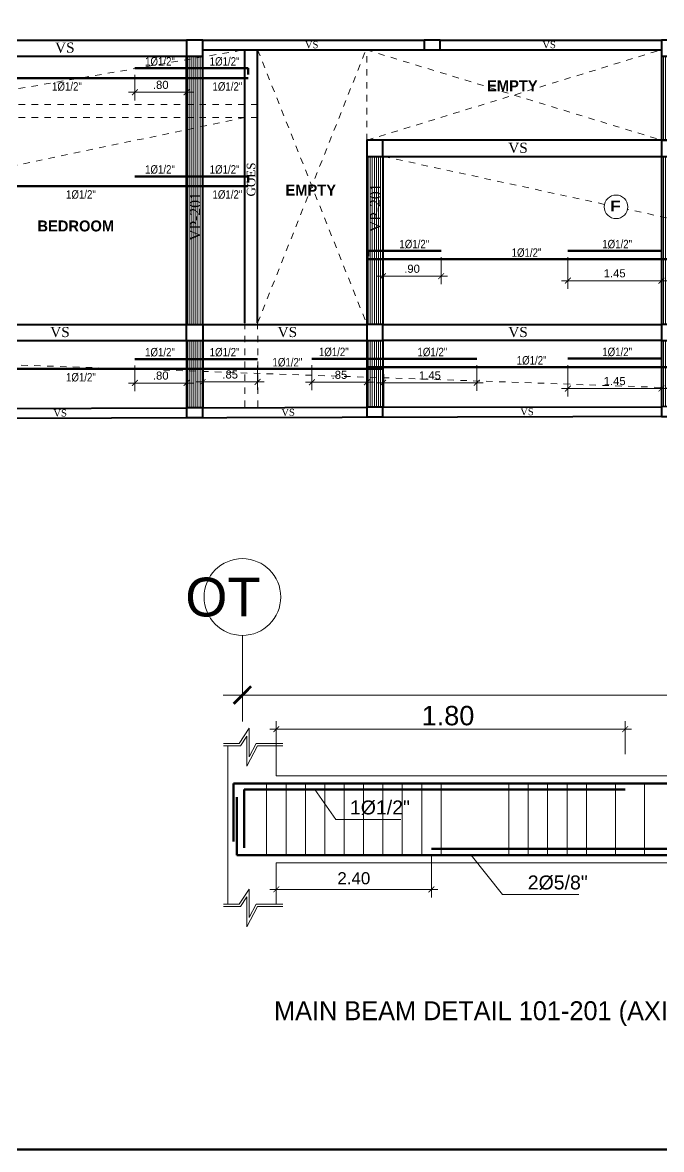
# Model space of a CAD drawing. Header units: millimetres. Extents: x 565 to 912, y 163 to 192.
# Drawn here: x 727.34 to 737.23, y 163.22 to 180.65 of the extents above; entities that cross this region are included whole.
import ezdxf

# ---------------------------------------------------------------- set-up
doc = ezdxf.new("R2010")
doc.units = ezdxf.units.MM
doc.header["$LTSCALE"] = 0.0125
doc.linetypes.add('DASHED2', pattern=[9.525, 6.35, -3.175])
for name, color, linetype, lineweight in [('ACERO', 150, 'Continuous', 60), ('COLUMNAS', 162, 'Continuous', 40), ('COTAS', 9, 'Continuous', 9), ('cotas_v', 130, 'Continuous', 20), ('lineas claras', 4, 'Continuous', 20), ('MARKO', 186, 'Continuous', 80), ('MURO ALTO', 40, 'Continuous', 70), ('proy', 254, 'Continuous', 0), ('PROYECCCIONES', 9, 'DASHED2', 9), ('TEXTO', 6, 'Continuous', 15), ('VIGAS', 121, 'Continuous', 40)]:
    doc.layers.add(name, color=color, linetype=linetype, lineweight=lineweight)
doc.layers.add('DETALLES', color=1, linetype='Continuous')
doc.styles.add('ARIAL', font='arial.ttf')
doc.styles.add('NOMBRE-2', font='arial.ttf')
doc.styles.add('op', font='romab___.ttf')
doc.styles.add('TEXTO', font='stylu.ttf')
doc.dimstyles.new('PLANTA', dxfattribs={"dimtxt": 0.125, "dimasz": 0.09, "dimexe": 0.125, "dimexo": 0.1, "dimgap": 0.05, "dimtad": 1, "dimzin": 4, "dimdsep": 46, "dimtxsty": 'NOMBRE-2', "dimblk1": 'ARCHTICK', "dimblk2": 'ARCHTICK', "dimsah": 1, "dimcen": 0, "dimdle": 0.1, "dimclrd": 1, "dimclre": 1, "dimclrt": 256, "dimadec": 0, "dimazin": 0, "dimtfac": 1, "dimtmove": 1, "dimatfit": 3, "dimldrblk": 'ARCHTICK', "dimfxl": 0, "dimtolj": 1, "dimtzin": 0, "dimlwd": 0, "dimlwe": 0, "dimarcsym": 0})

# ---------------------------------------------------------------- blocks, each defined once
blk = doc.blocks.new('_ARCHTICK')
at = {"color": 0, "linetype": 'ByBlock', "const_width": 0.15}
blk.add_lwpolyline([(-0.5, -0.5), (0.5, 0.5)], dxfattribs=at)
blk = doc.blocks.new('*D337')
at = {"layer": 'COTAS', "color": 1, "lineweight": 0, "transparency": 16777216}
for p, q in [((735.783, 177.022), (735.783, 176.534)), ((737.232, 177.025), (737.232, 176.534)), ((735.683, 176.659), (737.332, 176.659))]:
    blk.add_line(p, q, dxfattribs=at)
at = {"layer": 'Defpoints', "color": 0, "transparency": 16777216}
for p in [(735.783, 177.122), (737.232, 177.125), (737.232, 176.659)]:
    blk.add_point(p, dxfattribs=at)
at = {"layer": 'COTAS', "color": 1, "lineweight": 0, "transparency": 16777216, "xscale": 0.09, "yscale": 0.09, "zscale": 0.09, "rotation": 180}
blk.add_blockref('_ARCHTICK', (735.783, 176.659), dxfattribs=at)
at = {"layer": 'COTAS', "color": 1, "lineweight": 0, "transparency": 16777216, "xscale": 0.09, "yscale": 0.09, "zscale": 0.09}
blk.add_blockref('_ARCHTICK', (737.232, 176.659), dxfattribs=at)
at = {"layer": 'COTAS', "transparency": 16777216, "insert": (736.507, 176.772), "char_height": 0.125, "attachment_point": 5, "style": 'NOMBRE-2'}
blk.add_mtext('\\A1;1.45', dxfattribs=at)
blk = doc.blocks.new('*D339')
at = {"layer": 'COTAS', "color": 1, "lineweight": 0, "transparency": 16777216}
for p, q in [((732.921, 177.022), (732.921, 176.604)), ((733.821, 177.022), (733.821, 176.604)), ((732.821, 176.729), (733.921, 176.729))]:
    blk.add_line(p, q, dxfattribs=at)
at = {"layer": 'Defpoints', "color": 0, "transparency": 16777216}
for p in [(732.921, 177.122), (733.821, 177.122), (733.821, 176.729)]:
    blk.add_point(p, dxfattribs=at)
at = {"layer": 'COTAS', "color": 1, "lineweight": 0, "transparency": 16777216, "xscale": 0.09, "yscale": 0.09, "zscale": 0.09, "rotation": 180}
blk.add_blockref('_ARCHTICK', (732.921, 176.729), dxfattribs=at)
at = {"layer": 'COTAS', "color": 1, "lineweight": 0, "transparency": 16777216, "xscale": 0.09, "yscale": 0.09, "zscale": 0.09}
blk.add_blockref('_ARCHTICK', (733.821, 176.729), dxfattribs=at)
at = {"layer": 'COTAS', "transparency": 16777216, "insert": (733.371, 176.843), "char_height": 0.125, "attachment_point": 5, "style": 'NOMBRE-2'}
blk.add_mtext('\\A1;.90', dxfattribs=at)
blk = doc.blocks.new('*D263')
at = {"layer": 'COTAS', "color": 1, "lineweight": 0, "transparency": 16777216}
for p, q in [((729.081, 175.346), (729.081, 174.951)), ((729.881, 175.346), (729.881, 174.951)), ((728.981, 175.076), (729.981, 175.076))]:
    blk.add_line(p, q, dxfattribs=at)
at = {"layer": 'Defpoints', "color": 0, "transparency": 16777216}
for p in [(729.081, 175.446), (729.881, 175.446), (729.881, 175.076)]:
    blk.add_point(p, dxfattribs=at)
at = {"layer": 'COTAS', "color": 1, "lineweight": 0, "transparency": 16777216, "xscale": 0.09, "yscale": 0.09, "zscale": 0.09, "rotation": 180}
blk.add_blockref('_ARCHTICK', (729.081, 175.076), dxfattribs=at)
at = {"layer": 'COTAS', "color": 1, "lineweight": 0, "transparency": 16777216, "xscale": 0.09, "yscale": 0.09, "zscale": 0.09}
blk.add_blockref('_ARCHTICK', (729.881, 175.076), dxfattribs=at)
at = {"layer": 'COTAS', "transparency": 16777216, "insert": (729.481, 175.19), "char_height": 0.125, "attachment_point": 5, "style": 'NOMBRE-2'}
blk.add_mtext('\\A1;.80', dxfattribs=at)
blk = doc.blocks.new('*D264')
at = {"layer": 'COTAS', "color": 1, "lineweight": 0, "transparency": 16777216}
for p, q in [((730.131, 175.346), (730.131, 174.968)), ((730.981, 175.346), (730.981, 174.968)), ((730.031, 175.093), (731.081, 175.093))]:
    blk.add_line(p, q, dxfattribs=at)
at = {"layer": 'Defpoints', "color": 0, "transparency": 16777216}
for p in [(730.131, 175.446), (730.981, 175.446), (730.981, 175.093)]:
    blk.add_point(p, dxfattribs=at)
at = {"layer": 'COTAS', "color": 1, "lineweight": 0, "transparency": 16777216, "xscale": 0.09, "yscale": 0.09, "zscale": 0.09, "rotation": 180}
blk.add_blockref('_ARCHTICK', (730.131, 175.093), dxfattribs=at)
at = {"layer": 'COTAS', "color": 1, "lineweight": 0, "transparency": 16777216, "xscale": 0.09, "yscale": 0.09, "zscale": 0.09}
blk.add_blockref('_ARCHTICK', (730.981, 175.093), dxfattribs=at)
at = {"layer": 'COTAS', "transparency": 16777216, "insert": (730.556, 175.207), "char_height": 0.125, "attachment_point": 5, "style": 'NOMBRE-2'}
blk.add_mtext('\\A1;.85', dxfattribs=at)
blk = doc.blocks.new('*D265')
at = {"layer": 'COTAS', "color": 1, "lineweight": 0, "transparency": 16777216}
for p, q in [((731.822, 175.351), (731.822, 174.963)), ((732.672, 175.353), (732.672, 174.963)), ((731.722, 175.088), (732.772, 175.088))]:
    blk.add_line(p, q, dxfattribs=at)
at = {"layer": 'Defpoints', "color": 0, "transparency": 16777216}
for p in [(731.822, 175.451), (732.672, 175.453), (732.672, 175.088)]:
    blk.add_point(p, dxfattribs=at)
at = {"layer": 'COTAS', "color": 1, "lineweight": 0, "transparency": 16777216, "xscale": 0.09, "yscale": 0.09, "zscale": 0.09, "rotation": 180}
blk.add_blockref('_ARCHTICK', (731.822, 175.088), dxfattribs=at)
at = {"layer": 'COTAS', "color": 1, "lineweight": 0, "transparency": 16777216, "xscale": 0.09, "yscale": 0.09, "zscale": 0.09}
blk.add_blockref('_ARCHTICK', (732.672, 175.088), dxfattribs=at)
at = {"layer": 'COTAS', "transparency": 16777216, "insert": (732.247, 175.202), "char_height": 0.125, "attachment_point": 5, "style": 'NOMBRE-2'}
blk.add_mtext('\\A1;.85', dxfattribs=at)
blk = doc.blocks.new('*D266')
at = {"layer": 'COTAS', "color": 1, "lineweight": 0, "transparency": 16777216}
for p, q in [((732.922, 175.352), (732.922, 174.954)), ((734.372, 175.352), (734.372, 174.954)), ((732.822, 175.079), (734.472, 175.079))]:
    blk.add_line(p, q, dxfattribs=at)
at = {"layer": 'Defpoints', "color": 0, "transparency": 16777216}
for p in [(732.922, 175.452), (734.372, 175.452), (734.372, 175.079)]:
    blk.add_point(p, dxfattribs=at)
at = {"layer": 'COTAS', "color": 1, "lineweight": 0, "transparency": 16777216, "xscale": 0.09, "yscale": 0.09, "zscale": 0.09, "rotation": 180}
blk.add_blockref('_ARCHTICK', (732.922, 175.079), dxfattribs=at)
at = {"layer": 'COTAS', "color": 1, "lineweight": 0, "transparency": 16777216, "xscale": 0.09, "yscale": 0.09, "zscale": 0.09}
blk.add_blockref('_ARCHTICK', (734.372, 175.079), dxfattribs=at)
at = {"layer": 'COTAS', "transparency": 16777216, "insert": (733.647, 175.193), "char_height": 0.125, "attachment_point": 5, "style": 'NOMBRE-2'}
blk.add_mtext('\\A1;1.45', dxfattribs=at)
blk = doc.blocks.new('*D267')
at = {"layer": 'COTAS', "color": 1, "lineweight": 0, "transparency": 16777216}
for p, q in [((735.783, 175.354), (735.783, 174.866)), ((737.232, 175.358), (737.232, 174.866)), ((735.683, 174.991), (737.332, 174.991))]:
    blk.add_line(p, q, dxfattribs=at)
at = {"layer": 'Defpoints', "color": 0, "transparency": 16777216}
for p in [(735.783, 175.454), (737.232, 175.458), (737.232, 174.991)]:
    blk.add_point(p, dxfattribs=at)
at = {"layer": 'COTAS', "color": 1, "lineweight": 0, "transparency": 16777216, "xscale": 0.09, "yscale": 0.09, "zscale": 0.09, "rotation": 180}
blk.add_blockref('_ARCHTICK', (735.783, 174.991), dxfattribs=at)
at = {"layer": 'COTAS', "color": 1, "lineweight": 0, "transparency": 16777216, "xscale": 0.09, "yscale": 0.09, "zscale": 0.09}
blk.add_blockref('_ARCHTICK', (737.232, 174.991), dxfattribs=at)
at = {"layer": 'COTAS', "transparency": 16777216, "insert": (736.507, 175.105), "char_height": 0.125, "attachment_point": 5, "style": 'NOMBRE-2'}
blk.add_mtext('\\A1;1.45', dxfattribs=at)
blk = doc.blocks.new('*D272')
at = {"layer": 'COTAS', "color": 1, "lineweight": 0, "transparency": 16777216}
for p, q in [((729.081, 179.844), (729.081, 179.449)), ((729.881, 179.844), (729.881, 179.449)), ((728.981, 179.574), (729.981, 179.574))]:
    blk.add_line(p, q, dxfattribs=at)
at = {"layer": 'Defpoints', "color": 0, "transparency": 16777216}
for p in [(729.081, 179.944), (729.881, 179.944), (729.881, 179.574)]:
    blk.add_point(p, dxfattribs=at)
at = {"layer": 'COTAS', "color": 1, "lineweight": 0, "transparency": 16777216, "xscale": 0.09, "yscale": 0.09, "zscale": 0.09, "rotation": 180}
blk.add_blockref('_ARCHTICK', (729.081, 179.574), dxfattribs=at)
at = {"layer": 'COTAS', "color": 1, "lineweight": 0, "transparency": 16777216, "xscale": 0.09, "yscale": 0.09, "zscale": 0.09}
blk.add_blockref('_ARCHTICK', (729.881, 179.574), dxfattribs=at)
at = {"layer": 'COTAS', "transparency": 16777216, "insert": (729.481, 179.688), "char_height": 0.125, "attachment_point": 5, "style": 'NOMBRE-2'}
blk.add_mtext('\\A1;.80', dxfattribs=at)

msp = doc.modelspace()

# ---------------------------------------------------------------- hatches: boundary and pattern name
at = {"layer": 'proy'}
h = msp.add_hatch(dxfattribs=at)
h.set_pattern_fill('LINE', color=256, scale=0.01, angle=90, style=0)
h.set_pattern_definition([(90, (21.27016, 2.200372), (-0.03175, 2e-18), [])])
h.paths.add_polyline_path([(730.13115, 180.1324), (729.88115, 180.1324), (729.88115, 175.98256), (730.13115, 175.98256)])
h.paths.add_polyline_path([(730.13115, 175.73256), (729.88115, 175.73256), (729.88115, 175.7324), (729.88153, 174.68959), (730.13153, 174.69027)])
h.paths.add_polyline_path([(732.92115, 178.5824), (732.67115, 178.5824), (732.67117, 175.98246), (732.92118, 175.98246)])
h.paths.add_polyline_path([(732.92118, 175.73246), (732.67118, 175.73246), (732.67118, 174.70026), (732.92118, 174.70026), (732.9234, 174.70027)])
h.paths.add_polyline_path([(737.48115, 180.1324), (737.23115, 180.1324), (737.23115, 178.8324), (737.48115, 178.8324)])
h.paths.add_polyline_path([(737.48115, 178.5824), (737.23115, 178.5824), (737.23115, 175.9824), (737.48115, 175.9824)])
h.paths.add_polyline_path([(737.48115, 175.7324), (737.23115, 175.7324), (737.23115, 174.70956), (737.23142, 174.70957), (737.48393, 174.71025)])

# ---------------------------------------------------------------- linework, layer by layer
at = {"layer": 'ACERO'}
for p, q in [((730.13115, 179.94434), (729.08115, 179.94434)), ((730.13115, 179.94434), (730.83179, 179.94434)), ((730.83179, 179.94434), (730.83179, 179.84987)), ((725.63115, 179.7925), (730.83179, 179.7925)), ((729.88115, 178.27335), (729.08115, 178.27335)), ((729.88115, 178.27335), (730.13115, 178.27335)), ((730.13115, 178.27335), (730.83179, 178.27335)), ((730.83179, 178.27335), (730.83179, 178.17887)), ((725.63115, 178.12151), (730.83179, 178.12151)), ((732.67116, 176.99051), (741.13147, 176.99053)), ((732.69241, 177.12156), (733.82116, 177.12156)), ((732.69241, 177.12156), (732.69241, 177.03703)), ((735.78187, 177.12156), (737.23187, 177.12156)), ((729.88115, 175.44646), (729.08115, 175.44646)), ((729.88115, 175.44646), (730.13115, 175.44646)), ((730.13115, 175.44646), (730.98115, 175.44646)), ((731.8219, 175.45105), (732.6719, 175.45105)), ((732.6719, 175.45105), (732.92189, 175.45173)), ((732.92189, 175.45173), (734.37189, 175.45173)), ((737.23266, 175.45419), (735.78266, 175.45419)), ((725.63115, 175.29436), (732.92232, 175.29436)), ((732.67224, 175.32316), (741.1315, 175.32316)), ((730.60465, 168.88052), (730.60465, 167.98052)), ((730.96982, 168.88052), (730.60465, 168.88052)), ((730.77196, 168.78494), (730.77196, 167.88494)), ((730.77196, 168.78494), (736.66982, 168.78494)), ((734.71982, 168.88052), (730.96982, 168.88052)), ((734.71982, 168.88052), (747.46982, 168.88052)), ((730.6589, 167.77052), (730.6589, 168.67052)), ((730.96982, 167.77052), (730.6589, 167.77052)), ((734.71982, 167.77052), (730.96982, 167.77052)), ((733.66982, 167.86993), (745.06982, 167.86993)), ((734.71982, 167.77052), (747.46982, 167.77052))]:
    msp.add_line(p, q, dxfattribs=at)
at = {"layer": 'COLUMNAS'}
for p, q in [((730.13115, 175.98256), (730.13115, 175.8824)), ((729.88115, 175.73256), (730.13115, 175.73256))]:
    msp.add_line(p, q, dxfattribs=at)
for points in [[(729.88115, 180.1324), (730.13115, 180.1324), (730.13115, 180.3824), (729.88115, 180.3824)], [(733.55709, 180.2324), (733.80709, 180.2324), (733.80709, 180.3824), (733.55709, 180.3824)], [(737.23115, 180.1324), (737.48115, 180.1324), (737.48115, 180.3824), (737.23115, 180.3824)], [(732.67115, 178.5824), (732.92115, 178.5824), (732.92115, 178.8324), (732.67115, 178.8324)], [(737.23115, 178.5824), (737.48115, 178.5824), (737.48115, 178.8324), (737.23115, 178.8324)], [(737.23115, 175.7324), (737.48115, 175.7324), (737.48115, 175.9824), (737.23115, 175.9824)], [(732.67118, 174.55026), (732.92118, 174.55026), (732.92118, 174.70026), (732.67118, 174.70026)], [(737.23115, 174.55956), (737.48115, 174.55956), (737.48142, 174.71024), (737.23142, 174.70957)], [(729.88126, 174.54027), (730.13126, 174.54027), (730.13153, 174.69027), (729.88153, 174.68959)]]:
    msp.add_lwpolyline(points, close=True, dxfattribs=at)
for points in [[(729.88115, 175.73256), (729.88115, 175.98256), (730.13115, 175.98256)], [(732.67118, 175.73246), (732.92118, 175.73246), (732.92118, 175.98246), (732.67118, 175.98246), (732.67118, 175.73246)], [(730.13115, 175.8824), (730.13115, 175.73256)]]:
    msp.add_lwpolyline(points, dxfattribs=at)
at = {"layer": 'COTAS', "color": 1, "lineweight": 0}
for p, q in [((730.74482, 170.61365), (730.74482, 169.87295)), ((730.44482, 170.24795), (734.64482, 170.24795)), ((734.04482, 170.24795), (748.14482, 170.24795)), ((731.26982, 169.17364), (731.26982, 169.84593)), ((736.66982, 169.33628), (736.66982, 169.84593)), ((736.76982, 169.72093), (731.16982, 169.72093)), ((733.66982, 167.76993), (733.66982, 167.11727)), ((731.26982, 167.55052), (731.26982, 167.11727)), ((731.16982, 167.24227), (733.76982, 167.24227))]:
    msp.add_line(p, q, dxfattribs=at)
at = {"layer": 'cotas_v'}
msp.add_circle((736.52882, 177.80143), 0.18263, dxfattribs=at)
at = {"layer": 'MARKO'}
msp.add_lwpolyline([(706.47097, 191.71852), (706.47097, 163.21852), (770.06423, 163.21852), (770.06423, 191.71852)], close=True, dxfattribs=at)
at = {"layer": 'MURO ALTO'}
for p, q in [((737.23115, 178.8324), (737.38115, 178.8324)), ((729.88115, 175.73256), (729.88115, 175.7324)), ((730.13115, 175.73256), (730.13115, 175.7324))]:
    msp.add_line(p, q, dxfattribs=at)
at = {"layer": 'proy'}
for p, q in [((730.69491, 169.49935), (730.85026, 169.73504)), ((730.85026, 169.73504), (730.85026, 169.29392)), ((730.4533, 169.49935), (730.69491, 169.49935)), ((730.4533, 169.46335), (730.7143, 169.46335)), ((730.51982, 169.00052), (730.51982, 169.46335)), ((730.51982, 169.00052), (730.51982, 169.46335)), ((730.7143, 169.46335), (730.81426, 169.615)), ((730.81426, 169.615), (730.81426, 169.1492)), ((730.81426, 169.1492), (730.98085, 169.46335)), ((730.85026, 169.29392), (730.95919, 169.49935)), ((730.95919, 169.49935), (731.36958, 169.49935)), ((730.98085, 169.46335), (731.36958, 169.46335)), ((731.26982, 169.00052), (731.26982, 169.46335)), ((730.51982, 169.00052), (730.51982, 167.01183)), ((737.94978, 169.00052), (731.26982, 169.00052)), ((734.71982, 169.00052), (747.46982, 169.00052)), ((731.11982, 168.88052), (731.11982, 167.77052)), ((731.41982, 168.88052), (731.41982, 167.77052)), ((731.71982, 168.88052), (731.71982, 167.77052)), ((732.19352, 168.32552), (731.86583, 168.78494)), ((732.01982, 168.88052), (732.01982, 167.77052)), ((732.31982, 168.88052), (732.31982, 167.77052)), ((732.61982, 168.88052), (732.61982, 167.77052)), ((732.91982, 168.88052), (732.91982, 167.77052)), ((733.21982, 168.88052), (733.21982, 167.77052)), ((733.51982, 168.88052), (733.51982, 167.77052)), ((733.81982, 168.88052), (733.81982, 167.77052)), ((734.86982, 168.88052), (734.86982, 167.77052)), ((735.16982, 168.88052), (735.16982, 167.77052)), ((735.46982, 168.88052), (735.46982, 167.77052)), ((735.76982, 168.88052), (735.76982, 167.77052)), ((736.06982, 168.88052), (736.06982, 167.77052)), ((736.51982, 168.88052), (736.51982, 167.77052)), ((736.96982, 168.88052), (736.96982, 167.77052)), ((733.19943, 168.32552), (732.19352, 168.32552)), ((734.77207, 167.16516), (734.28556, 167.77052)), ((730.51982, 167.65052), (730.51982, 167.01183)), ((734.382, 167.65052), (731.26982, 167.65052)), ((731.26982, 167.65052), (731.26982, 167.01183)), ((734.382, 167.65052), (747.46982, 167.65052)), ((730.69491, 167.01183), (730.85026, 167.24752)), ((730.85026, 167.24752), (730.85026, 166.8064)), ((730.7143, 166.97583), (730.81426, 167.12748)), ((730.81426, 167.12748), (730.81426, 166.66168)), ((735.95168, 167.16516), (734.77207, 167.16516)), ((730.4533, 167.01183), (730.69491, 167.01183)), ((730.4533, 166.97583), (730.7143, 166.97583)), ((730.81426, 166.66168), (730.98085, 166.97583)), ((730.85026, 166.8064), (730.95919, 167.01183)), ((730.95919, 167.01183), (731.36958, 167.01183)), ((730.98085, 166.97583), (731.36958, 166.97583))]:
    msp.add_line(p, q, dxfattribs=at)
at = {"layer": 'PROYECCCIONES'}
for p, q in [((727.28153, 179.63001), (730.78079, 180.2324)), ((730.98079, 180.2324), (732.67117, 175.98246)), ((730.98079, 176.00739), (732.65882, 180.2324)), ((732.65882, 180.2324), (737.23115, 178.8324)), ((732.67115, 178.8324), (732.67115, 180.2324)), ((732.67115, 178.8324), (737.23115, 180.2324)), ((725.88142, 179.3824), (730.98079, 179.3824)), ((730.78079, 179.1824), (722.04775, 177.36307)), ((725.88142, 179.1824), (730.98079, 179.1824)), ((736.35032, 177.84007), (732.92115, 178.5824)), ((744.93115, 175.98256), (736.70732, 177.76279)), ((730.78079, 176.00739), (730.78079, 174.69283)), ((730.98079, 176.00739), (730.98596, 174.69363)), ((726.72276, 175.37323), (745.18115, 174.73187))]:
    msp.add_line(p, q, dxfattribs=at)
at = {"layer": 'TEXTO'}
msp.add_line((730.74482, 169.83971), (730.74482, 171.17111), dxfattribs=at)
msp.add_circle((730.74482, 171.76487), 0.59376, dxfattribs=at)
at = {"layer": 'VIGAS'}
for p, q in [((708.83115, 180.3824), (729.88115, 180.3824)), ((730.13115, 180.3824), (730.93115, 180.3824)), ((730.93115, 180.3824), (733.55709, 180.3824)), ((733.80709, 180.3824), (737.23115, 180.3824)), ((725.88115, 180.1324), (729.88115, 180.1324)), ((729.88115, 175.98256), (729.88115, 180.1324)), ((730.13115, 180.2324), (733.55709, 180.2324)), ((730.13115, 175.98256), (730.13115, 180.1324)), ((730.78079, 176.00739), (730.78079, 180.2324)), ((730.98079, 176.00739), (730.98079, 180.2324)), ((733.80709, 180.2324), (737.23115, 180.2324)), ((737.23115, 180.1324), (737.23115, 178.8324)), ((737.23115, 178.8324), (732.92115, 178.8324)), ((732.67115, 178.5824), (732.67118, 175.73246)), ((732.92115, 178.5824), (732.92118, 175.98246)), ((732.92115, 178.5824), (737.23115, 178.5824)), ((737.23115, 178.5824), (737.23115, 175.9824)), ((725.88115, 175.98256), (729.88115, 175.98256)), ((730.13115, 175.98256), (732.67113, 175.98256)), ((732.92118, 175.98246), (737.23115, 175.9824)), ((725.88115, 175.7324), (729.88115, 175.73256)), ((729.88115, 175.7324), (729.88153, 174.68959)), ((730.13115, 175.7324), (732.67118, 175.73246)), ((730.13115, 175.7324), (730.13153, 174.69027)), ((732.67118, 175.73246), (732.67118, 174.70026)), ((737.23115, 175.7324), (732.92118, 175.73246)), ((732.92118, 175.73246), (732.9234, 174.70027)), ((737.23115, 175.7324), (737.23115, 174.70956)), ((730.13153, 174.69027), (732.67118, 174.70026)), ((732.92118, 174.70026), (737.23142, 174.70957)), ((721.13115, 174.51582), (744.43115, 174.57981)), ((725.88142, 174.67873), (729.88153, 174.68959))]:
    msp.add_line(p, q, dxfattribs=at)

# ---------------------------------------------------------------- block references
at = {"layer": 'COTAS', "color": 1, "lineweight": 0, "rotation": 180}
for p, xscale, yscale, zscale in [((730.74482, 170.24795), 0.27, 0.27, 0.27), ((731.26982, 169.72093), 0.09, 0.09, 0.09), ((731.26982, 167.24227), 0.09, 0.09, 0.09)]:
    msp.add_blockref('_ARCHTICK', p, dxfattribs=dict(at, xscale=xscale, yscale=yscale, zscale=zscale))
at = {"layer": 'COTAS', "color": 1, "lineweight": 0, "xscale": 0.09, "yscale": 0.09, "zscale": 0.09}
for p in [(736.66982, 169.72093), (733.66982, 167.24227)]:
    msp.add_blockref('_ARCHTICK', p, dxfattribs=at)

# ---------------------------------------------------------------- texts
at = {"layer": 'COLUMNAS', "insert": (731.23477, 165.51129), "char_height": 0.2929546, "attachment_point": 1, "style": 'NOMBRE-2'}
msp.add_mtext('{\\fVineta BT|b0|i0|c0|p82;MAIN BEAM DETAIL 101-201 (AXIS 4-4)}', dxfattribs=at)
at = {"layer": 'COTAS', "attachment_point": 5, "style": 'NOMBRE-2'}
for s, insert, char_height in [('1.80', (733.92711, 169.92847), 0.3), ('\\A1;2.40', (732.46982, 167.41301), 0.1875)]:
    msp.add_mtext(s, dxfattribs=dict(at, insert=insert, char_height=char_height))
at = {"layer": 'cotas_v', "style": 'NOMBRE-2'}
for s, insert, char_height, attachment_point in [('{\\fArial Narrow|b0|i0|c0|p34;1%%c1/2"}', (729.46882, 180.04847), 0.13068, 5), ('{\\fArial Narrow|b0|i0|c0|p34;1%%c1/2"}', (730.46915, 180.04847), 0.13068, 5), ('{\\fArial Narrow|b0|i0|c0|p34;1%%c1/2"}', (728.02916, 179.66128), 0.13068, 5), ('{\\fArial Narrow|b0|i0|c0|p34;1%%c1/2"}', (730.51236, 179.66128), 0.13068, 5), ('{\\fArial Narrow|b0|i0|c0|p34;1%%c1/2"}', (729.46882, 178.37748), 0.13068, 5), ('{\\fArial Narrow|b0|i0|c0|p34;1%%c1/2"}', (730.46915, 178.37748), 0.13068, 5), ('{\\fArial Narrow|b0|i0|c0|p34;1%%c1/2"}', (728.24532, 177.99028), 0.13068, 5), ('{\\fArial Narrow|b0|i0|c0|p34;1%%c1/2"}', (730.51236, 177.99028), 0.13068, 5), ('{\\fArial Black|b0|i0|c0|p34;F}', (736.4383, 177.89851), 0.1654217, 1), ('{\\fArial Narrow|b0|i0|c0|p34;1%%c1/2"}', (733.40553, 177.22258), 0.13068, 5), ('{\\fArial Narrow|b0|i0|c0|p34;1%%c1/2"}', (735.14275, 177.09153), 0.13068, 5), ('{\\fArial Narrow|b0|i0|c0|p34;1%%c1/2"}', (736.54583, 177.22258), 0.13068, 5), ('{\\fArial Narrow|b0|i0|c0|p34;1%%c1/2"}', (729.46882, 175.55059), 0.13068, 5), ('{\\fArial Narrow|b0|i0|c0|p34;1%%c1/2"}', (730.46915, 175.55059), 0.13068, 5), ('{\\fArial Narrow|b0|i0|c0|p34;1%%c1/2"}', (732.1599, 175.55518), 0.13068, 5), ('{\\fArial Narrow|b0|i0|c0|p34;1%%c1/2"}', (733.68509, 175.55275), 0.13068, 5), ('{\\fArial Narrow|b0|i0|c0|p34;1%%c1/2"}', (736.54586, 175.55521), 0.13068, 5), ('{\\fArial Narrow|b0|i0|c0|p34;1%%c1/2"}', (731.44162, 175.39537), 0.13068, 5), ('{\\fArial Narrow|b0|i0|c0|p34;1%%c1/2"}', (735.22179, 175.42417), 0.13068, 5), ('{\\fArial Narrow|b0|i0|c0|p34;1%%c1/2"}', (728.24532, 175.16339), 0.13068, 5)]:
    msp.add_mtext(s, dxfattribs=dict(at, insert=insert, char_height=char_height, attachment_point=attachment_point))
at = {"layer": 'DETALLES', "attachment_point": 1, "style": 'TEXTO'}
for insert, char_height in [((727.84524, 180.34326), 0.1565363), ((731.7122, 180.36449), 0.1087058), ((735.3872, 180.36449), 0.1087058), ((734.85995, 178.79334), 0.1565363), ((727.76995, 175.94343), 0.1565363), ((731.28994, 175.94343), 0.1565363), ((734.85995, 175.94343), 0.1565363), ((727.81892, 174.66665), 0.1087058), ((731.34737, 174.67634), 0.1087058), ((735.04526, 174.68649), 0.1087058)]:
    msp.add_mtext('{\\fRomantic|b0|i0|c2|p2;VS}', dxfattribs=dict(at, insert=insert, char_height=char_height))
at = {"layer": 'DETALLES', "attachment_point": 1, "rotation": 90, "style": 'TEXTO'}
for s, insert, char_height in [('{\\fRomantic|b0|i0|c2|p2;GOES}', (730.8126, 177.96211), 0.1330559), ('{\\fRomantic|b0|i0|c2|p2;VP-201}', (729.93315, 177.27669), 0.1598614), ('{\\fRomantic|b0|i0|c2|p2;VP-201}', (732.72315, 177.41019), 0.1598614)]:
    msp.add_mtext(s, dxfattribs=dict(at, insert=insert, char_height=char_height))
at = {"layer": 'lineas claras', "char_height": 0.216, "attachment_point": 1}
for s, insert, width in [('{\\fArial|b0|i0|c0|p34;1%%c1/2"}', (732.40936, 168.61758), 1.1519), ('{\\fArial|b0|i0|c0|p34;2%%c5/8"}', (735.1616, 167.45722), 1.1518542)]:
    msp.add_mtext(s, dxfattribs=dict(at, insert=insert, width=width))
at = {"layer": 'proy', "style": 'op'}
for s, p in [('EMPTY', (734.53184, 179.58952)), ('EMPTY', (731.41101, 177.97592)), ('BEDROOM', (727.57187, 177.42076))]:
    msp.add_text(s, height=0.17, dxfattribs=at).set_placement(p)
at = {"layer": 'proy', "extrusion": (0, 0, -1), "style": 'ARIAL'}
msp.add_text('TO', height=0.6, dxfattribs=at).set_placement((-731.02436, 171.46487))

# ---------------------------------------------------------------- dimensions: what is measured, and where the dimension line sits
at = {"layer": 'COTAS'}
for base, p1, p2, picture, middle in [((729.88115, 179.57401), (729.08115, 179.94434), (729.88115, 179.94434), '*D272', (729.48115, 179.68783)), ((733.82116, 176.72892), (732.92116, 177.12156), (733.82116, 177.12156), '*D339', (733.37116, 176.84274)), ((737.23186, 176.65864), (735.78263, 177.12156), (737.23186, 177.1255), '*D337', (736.50725, 176.77246)), ((729.88115, 175.07612), (729.08115, 175.44646), (729.88115, 175.44646), '*D263', (729.48115, 175.18995)), ((730.98115, 175.09306), (730.13125, 175.44646), (730.98115, 175.44646), '*D264', (730.5562, 175.20689)), ((732.67189, 175.08844), (731.8219, 175.45105), (732.67189, 175.45336), '*D265', (732.24689, 175.20227)), ((734.37189, 175.0792), (732.92189, 175.45173), (734.37189, 175.45173), '*D266', (733.64689, 175.19302)), ((737.23189, 174.99127), (735.78266, 175.45419), (737.23189, 175.45813), '*D267', (736.50728, 175.10509))]:
    dim = msp.add_linear_dim(base=base, p1=p1, p2=p2, dimstyle='PLANTA', dxfattribs=at)
    dim.commit()
    dim.dimension.update_dxf_attribs({"geometry": picture, "text_midpoint": middle})

doc.saveas('drawing.dxf')
